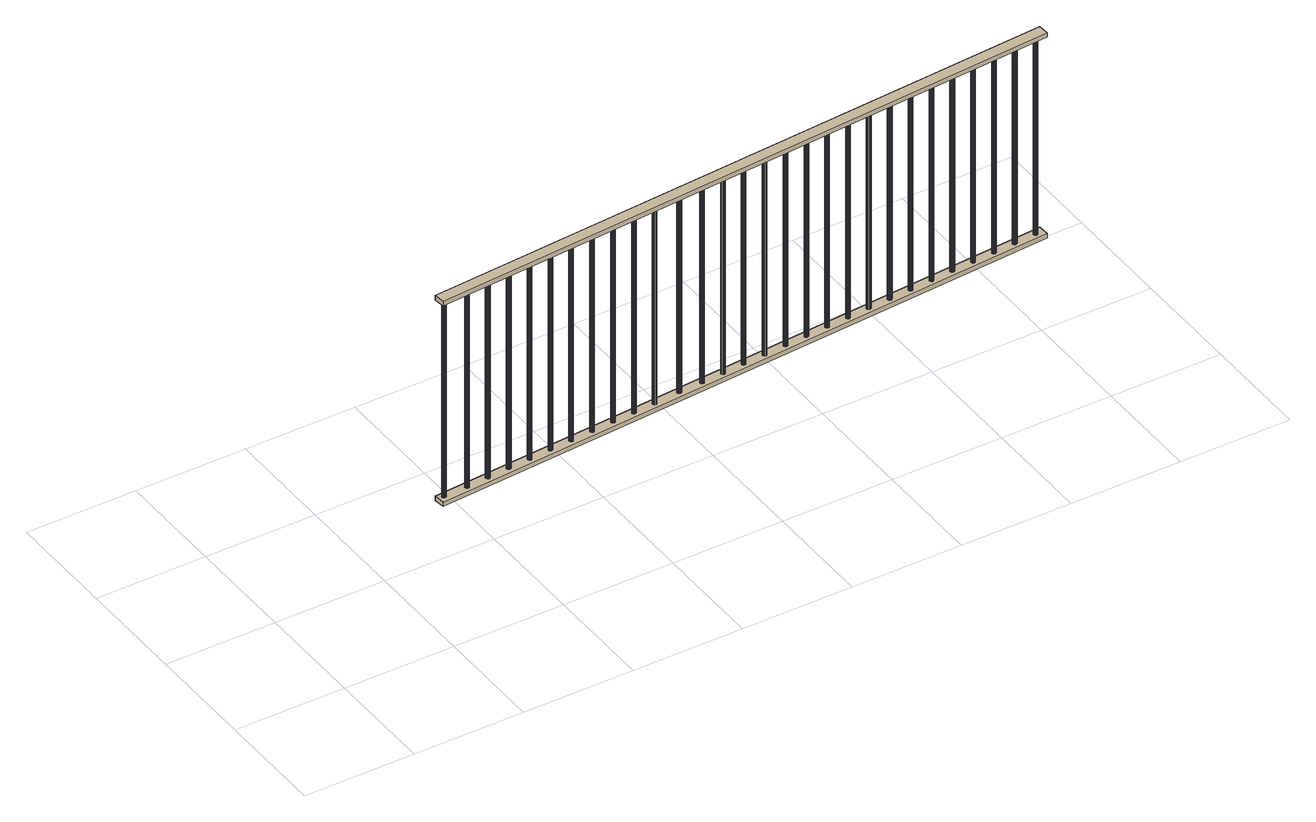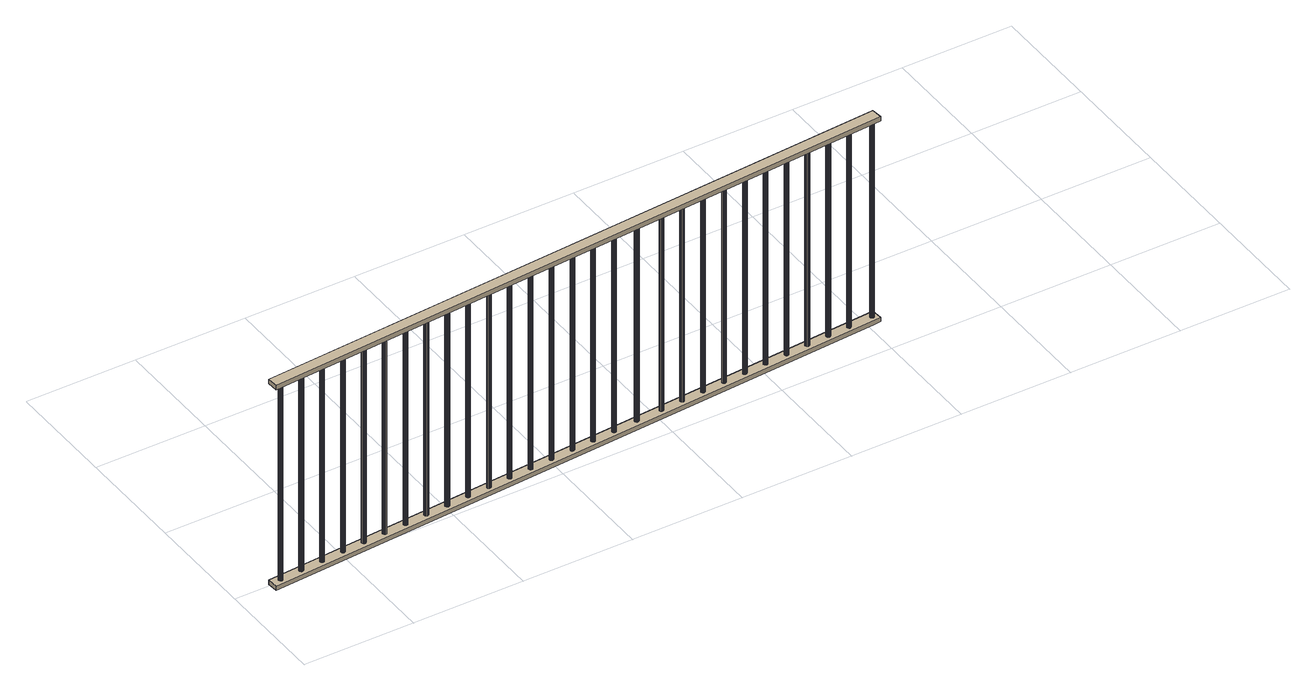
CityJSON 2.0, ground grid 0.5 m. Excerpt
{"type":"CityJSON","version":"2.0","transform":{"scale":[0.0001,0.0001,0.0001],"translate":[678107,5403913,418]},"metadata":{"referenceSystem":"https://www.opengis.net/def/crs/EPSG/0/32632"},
"CityObjects":{
"building1":{"type":"Building","attributes":{"name":"building","DataAvailable":"Sufficient","opendrive_dynamic":"false","opendrive_name":"building","opendrive_orientation":"none","opendrive_type":"BUILDING","measuredHeight":14.51},"children":["building1-1"]},
"building1-1":{"type":"BuildingInstallation","attributes":{"@cityeditor:layer":"WallSurface.LoD3","relationToConstruction":"outside"},"parents":["building1"],"geometry":[{"type":"MultiSurface","lod":"3","boundaries":[[[0,1,2,3]],[[4,5,6,7]],[[8,9,10,11]],[[12,13,14,15]],[[16,17,18,19]],[[20,21,22,23]],[[24,25,26,27]],[[28,16,19,29]],[[30,31,32,33]],[[21,34,35,22]],[[36,20,23,37]],[[38,39,40,41]],[[42,43,44,45]],[[46,47,48,49]],[[50,51,52,53]],[[31,54,55,32]],[[54,36,37,55]],[[56,57,58,59]],[[60,4,7,61]],[[62,63,64,65]],[[66,56,59,67]],[[68,66,67,69]],[[70,71,72,73]],[[74,75,76,77]],[[71,78,79,72]],[[80,81,82,83]],[[75,84,85,76]],[[86,87,88,89]],[[90,91,92,93]],[[94,95,96,97]],[[98,99,100,101]],[[95,86,89,96]],[[102,103,104,105]],[[99,106,107,100]],[[108,109,110,111]],[[112,94,97,113]],[[114,80,83,115]],[[81,108,111,82]],[[116,117,118,119]],[[78,120,121,79]],[[122,90,93,123]],[[103,124,125,104]],[[109,126,127,110]],[[128,129,130,131]],[[106,114,115,107]],[[132,133,134,135]],[[136,137,138,139]],[[84,136,139,85]],[[87,140,141,88]],[[142,143,144,145]],[[117,98,101,118]],[[120,74,77,121]],[[146,147,148,149]],[[150,112,113,151]],[[152,153,154,155]],[[91,156,157,92]],[[156,150,151,157]],[[158,159,160,161]],[[162,163,164,165,166]],[[167,168,169,170]],[[171,172,173,174]],[[153,175,176,154]],[[177,146,149,178]],[[56,57,179,180,181,182,183,184,185,186,30,31,54,36,20,21,34,187,28,16,17,188,68,66]],[[63,189,190,64]],[[143,191,192,144]],[[193,194,195,196]],[[126,197,198,127]],[[199,200,201,202]],[[203,204,205,206]],[[207,208,209,210]],[[172,142,145,173]],[[211,212,213,214]],[[197,215,216,198]],[[17,188,217,18]],[[218,219,220,221]],[[133,177,178,134]],[[215,193,196,216]],[[129,8,11,130]],[[200,132,135,201]],[[222,223,224,225]],[[226,227,228,229]],[[223,230,231,224]],[[232,233,234,235]],[[236,237,238,239]],[[230,240,241,231]],[[242,243,244,245]],[[246,247,248,249]],[[250,251,252,253]],[[254,222,225,255]],[[256,257,258,259]],[[247,260,261,248]],[[262,263,264,265]],[[266,267,268,269,270,250,251,271,272,273,274,275,276,277,278,279,280,281,282,283,284,285,286,287]],[[288,289,290,291]],[[292,293,294,295]],[[296,297,298,299]],[[300,256,259,301]],[[289,292,295,290]],[[302,303,304,305]],[[222,223,230,240,236,237,306,246,247,260,167,168,307,308,309,310,311,312,313,314,315,262,263,254]],[[316,317,318,319]],[[320,321,322,323]],[[324,325,326,327]],[[328,229,228,329,330,331,332,333,235,234,334,335,336,337,338,339,340,341,342,343,344,345,346,347]],[[275,276,348,349]],[[350,226,229,328,351]],[[352,353,354,355]],[[243,324,327,244]],[[317,320,323,318]],[[356,316,319,357]],[[321,358,359,322]],[[360,361,330,329]],[[362,363,341,340]],[[364,365,346,345]],[[358,366,367,359]],[[260,167,170,261]],[[368,369,343,342]],[[370,371,372,373]],[[374,375,376,377]],[[297,378,379,298]],[[380,381,382,336,335]],[[383,384,385,386]],[[369,387,344,343]],[[388,362,340,339]],[[389,383,386,390]],[[391,392,393,394]],[[395,396,397,398]],[[399,356,357,400]],[[384,401,402,385]],[[403,399,400,404]],[[308,309,405,406]],[[312,313,407,408]],[[307,308,406,409]],[[311,312,408,410]],[[392,411,412,393]],[[387,364,345,344]],[[413,370,373,414]],[[168,307,409,169]],[[415,403,404,416]],[[417,418,419,420]],[[421,422,423,424]],[[363,368,342,341]],[[425,426,427,428]],[[378,429,430,379]],[[315,262,265,431]],[[361,432,331,330]],[[433,434,435,436,437,438,439,440,441,442,443,444,445,446,447,448,449,450,451,452,453,454,455,456]],[[432,457,332,331]],[[237,306,458,238]],[[459,350,351,328,347]],[[457,460,333,332]],[[461,462,449,448]],[[257,288,291,258]],[[463,296,299,464]],[[263,254,255,264]],[[465,466,467,468]],[[366,389,390,367]],[[227,360,329,228]],[[309,310,469,405]],[[325,300,301,326]],[[381,470,337,336,382]],[[401,395,398,402]],[[471,472,473,474]],[[406,409,169,170,261,248,249,458,238,239,241,231,224,225,255,264,265,431,475,407,408,410,469,405]],[[427,428,372,373,414,412,393,394,397,398,402,385,386,390,367,359,322,323,318,319,357,400,404,416]],[[303,463,464,304]],[[429,242,245,430]],[[353,302,305,354]],[[476,477,478,479]],[[426,415,416,427]],[[411,413,414,412]],[[375,352,355,376]],[[396,391,394,397]],[[371,425,428,372]],[[273,274,480,481]],[[482,483,484,485,486,487,488,489,490,491,492,493,494,495,496,461,462,497,498,499,500,501,502,503]],[[420,504,505,506,507,508,423,424,509,510,511,512,513,514,515,516,517,518,519,520,521,467,468,419]],[[522,348,349,480,481,523,524,252,253,525,526,527,528,529,530,531,532,533,534,535,536,537,538,539]],[[291,258,259,301,326,327,244,245,430,379,298,299,464,304,305,354,355,376,377,478,479,294,295,290]],[[164,159,158,162,163]],[[124,122,123,125]],[[137,540,541,138]],[[51,542,543,52]],[[542,544,545,543]],[[546,547,548,549]],[[5,550,551,6]],[[552,553,554,555]],[[556,38,41,557]],[[47,546,549,48]],[[544,0,3,545]],[[25,558,559,26]],[[208,560,561,209]],[[562,563,564,565,566,567,568,569,570,571,572,573,574,575,576,577,578,579,580,581,582,583,584,585]],[[191,211,214,192]],[[43,60,61,44]],[[9,152,155,10]],[[586,587,588,589]],[[189,171,174,190]],[[558,42,45,559]],[[204,62,65,205]],[[590,591,592,593]],[[560,552,555,561]],[[594,595,596,597]],[[1,556,557,2]],[[553,203,206,554]],[[175,207,210,176]],[[550,50,53,551]],[[578,579,598,599]],[[564,565,600,601]],[[602,603,604,605]],[[577,578,599,606]],[[585,562,607,608]],[[609,610,611,612]],[[613,614,615,616]],[[582,583,617,618]],[[610,619,620,611]],[[621,594,597,622]],[[623,624,625,626]],[[627,628,629,630]],[[631,632,633,634]],[[632,635,636,633]],[[637,638,639,640]],[[562,563,641,607]],[[108,109,126,197,215,193,194,199,200,132,133,177,146,147,218,219,116,117,98,99,106,114,80,81]],[[642,643,644,645]],[[646,637,640,647]],[[648,649,650,651]],[[652,646,647,653]],[[571,572,654,655]],[[624,631,634,625]],[[656,657,658,659]],[[576,577,606,660]],[[649,652,653,650]],[[567,568,661,662]],[[584,585,608,663]],[[572,573,664,654]],[[573,574,665,664]],[[570,571,655,666]],[[628,667,668,629]],[[669,670,671,672]],[[581,582,618,673]],[[579,580,674,598]],[[580,581,673,674]],[[566,567,662,675]],[[583,584,663,617]],[[565,566,675,600]],[[667,676,677,668]],[[569,570,666,678]],[[574,575,679,665]],[[563,564,601,641]],[[568,569,678,661]],[[544,0,1,556,38,39,46,47,546,547,12,13,24,25,558,42,43,60,4,5,550,50,51,542]],[[638,680,681,639]],[[575,576,660,679]],[[682,683,684,685]],[[686,687,688,689]],[[186,30,33,690]],[[39,46,49,40]],[[691,692,693,694]],[[695,696,697,698]],[[699,586,589,700]],[[701,702,703,704]],[[13,24,27,14]],[[179,180,705,706]],[[707,708,709,710]],[[711,712,713,714]],[[715,716,717,718]],[[712,695,698,713]],[[181,182,719,720]],[[183,184,721,722]],[[683,723,724,684]],[[725,686,689,726]],[[702,699,700,703]],[[727,728,729,730]],[[185,186,690,731]],[[649,652,646,637,638,680,627,628,667,676,642,643,732,733,734,602,603,735,609,610,619,656,657,648]],[[723,736,737,724]],[[180,181,720,705]],[[696,691,694,697]],[[738,669,672,739]],[[739,672,671,740,741,742,743,626,625,634,633,636,744,622,597,596,745,746,747,748,749,750,616,615]],[[751,752,753,754]],[[635,755,744,636]],[[756,757,748,747]],[[758,711,714,759]],[[757,760,749,748]],[[692,761,762,693]],[[591,763,764,592]],[[765,766,767,768]],[[769,770,746,745]],[[771,772,773,774]],[[595,769,745,596]],[[775,758,759,776]],[[777,771,774,778]],[[772,779,780,773]],[[781,613,616,750]],[[782,783,784,785]],[[716,786,787,717]],[[788,789,741,740]],[[676,642,645,677]],[[733,734,790,791]],[[670,788,740,671]],[[792,623,626,743]],[[793,792,743,742]],[[783,794,795,784]],[[619,656,659,620]],[[734,602,605,790]],[[732,733,791,796]],[[643,732,796,644]],[[680,627,630,681]],[[789,793,742,741]],[[760,781,750,749]],[[797,765,768,798]],[[799,775,776,800]],[[735,609,612,801]],[[603,735,801,604]],[[657,648,651,658]],[[540,102,105,541]],[[219,116,119,220]],[[209,561,555,554,206,205,65,64,190,174,173,145,144,192,214,213,131,130,11,10,155,154,176,210]],[[147,218,221,148]],[[212,128,131,213]],[[194,199,202,195]],[[140,70,73,141]],[[802,803,804,805]],[[804,805,471,474]],[[614,738,739,615]],[[770,756,747,746]],[[761,777,778,762]],[[806,807,808,809]],[[786,810,811,787]],[[188,68,69,217]],[[187,28,29,812]],[[184,185,731,721]],[[687,701,704,688]],[[813,715,718,814]],[[547,12,15,548]],[[810,682,685,811]],[[736,725,726,737]],[[708,727,730,709]],[[728,813,814,729]],[[208,560,552,553,203,204,62,63,189,171,172,142,143,191,211,212,128,129,8,9,152,153,175,207]],[[57,179,706,58]],[[587,590,593,588]],[[182,183,722,719]],[[34,187,812,35]],[[779,751,754,780]],[[752,782,785,753]],[[794,797,798,795]],[[755,621,622,744]],[[763,707,710,764]],[[766,806,809,767]],[[807,799,800,808]],[[815,816,817,818]],[[819,820,821,822]],[[823,824,825,826]],[[827,828,829,830]],[[831,832,833,834]],[[832,835,836,833]],[[837,838,839,840]],[[841,842,843,844]],[[828,845,846,829]],[[838,847,848,839]],[[849,827,830,850]],[[851,852,853,854]],[[855,856,857,858]],[[847,859,860,848]],[[852,861,862,853]],[[861,863,864,862]],[[824,865,866,825]],[[867,849,850,868]],[[869,851,854,870]],[[842,815,818,843]],[[863,871,872,864]],[[873,874,875,876]],[[816,855,858,817]],[[820,841,844,821]],[[877,878,879,880]],[[881,837,840,882]],[[883,873,876,884]],[[885,886,887,888]],[[889,890,891,892]],[[893,894,895,896,897,898,899,900,901,902,903,904,905,906,907,880,879,908,909,910,911,912,913,914]],[[915,916,912,911]],[[878,917,908,879]],[[859,831,834,860]],[[918,867,868,919]],[[845,881,882,846]],[[920,889,892,921]],[[865,869,870,866]],[[874,823,826,875]],[[922,819,822,923]],[[835,922,923,836]],[[856,924,925,857]],[[924,918,919,925]],[[158,162,166,161]],[[160,159,164,165]],[[166,161,160,165]],[[926,927,905,904]],[[928,929,930,931]],[[886,932,933,887]],[[934,935,898,897]],[[916,936,913,912]],[[937,938,903,902]],[[939,940,901,900]],[[941,942,943,944,945,946,947,948,949,950,951,952,953,954,955,956,957,958,959,960,961,962,963,964]],[[965,966,893,914]],[[967,920,921,968]],[[927,969,906,905]],[[871,970,971,872]],[[972,885,888,973]],[[890,883,884,891]],[[938,926,904,903]],[[974,877,880,907]],[[929,967,968,930]],[[917,975,909,908]],[[932,928,931,933]],[[976,972,973,977]],[[970,976,977,971]],[[961,962,978,979]],[[941,942,980,981]],[[956,957,982,983]],[[984,985,986,987]],[[988,989,990,991]],[[992,993,994,995]],[[953,954,996,997]],[[960,961,979,998]],[[955,956,983,999]],[[952,953,997,1000]],[[1001,1002,1003,1004]],[[1005,1006,1007,1008]],[[975,1009,910,909]],[[1010,1011,1012,1013]],[[951,952,1000,1014]],[[1015,1016,1017,1018]],[[959,960,998,1019]],[[954,955,999,996]],[[1020,1021,1022,1023]],[[963,964,1024,1025]],[[964,941,981,1024]],[[1026,1005,1008,1027]],[[1028,939,900,899]],[[1029,1030,1031,1032,1033,1034,1035,1036,1037,1038,1039,1040,1041,1042,1043,1044,1045,1046,1047,1048,1049,1050,1051,1052]],[[1006,1053,1054,1007]],[[993,1055,1056,994]],[[1002,1057,1058,1003]],[[1059,984,987,1060]],[[1057,1061,1062,1058]],[[969,974,907,906]],[[1055,1063,1064,1056]],[[1063,988,991,1064]],[[1021,1026,1027,1022]],[[1016,1065,1066,1017]],[[1067,1068,896,895]],[[1009,915,911,910]],[[966,1069,894,893]],[[1070,1071,1072,1073,1074,1075,1076,1077,1078,1079,1080,1081,1082,1083,1084,1085,1086,1087,1088,1089,1090,1091,1092,1093]],[[989,1059,1060,990]],[[940,937,902,901]],[[1068,934,897,896]],[[935,1028,899,898]],[[1069,1067,895,894]],[[936,965,914,913]],[[1065,1020,1023,1066]],[[1053,992,995,1054]],[[1094,1095,1096,1097]],[[1098,1099,1100,1101]],[[1102,1103,1104,1105]],[[1037,1038,1106,1107]],[[1034,1035,1108,1109]],[[1110,1111,1112,1113]],[[1114,1115,1116,1117]],[[1040,1041,1118,1119]],[[1042,1043,1120,1121]],[[1099,1102,1105,1100]],[[1122,1123,1124,1125]],[[1126,1122,1125,1127]],[[1052,1029,1128,1129]],[[1130,1131,1132,1133]],[[1134,1135,1136,1137]],[[1032,1033,1138,1139]],[[946,947,1140,1141]],[[1142,1143,1144,1145]],[[1146,1147,1148,1149]],[[1041,1042,1121,1118]],[[1061,1010,1013,1062]],[[966,1069,1067,1068,934,935,1028,939,940,937,938,926,927,969,974,877,878,917,975,1009,915,916,936,965]],[[962,963,1025,978]],[[1135,1150,1151,1136]],[[942,943,1152,980]],[[958,959,1019,1153]],[[957,958,1153,982]],[[1154,1155,1156,1157]],[[948,949,1158,1159]],[[1160,1161,1162,1163]],[[950,951,1014,1164]],[[1011,1015,1018,1012]],[[947,948,1159,1140]],[[944,945,1165,1166]],[[1167,1168,1169,1170,1171,1172,1173,1174,1175,1176,1177,1178,1179,1180,1181,1182,1183,1184,1185,1186,1187,1188,1189,1190]],[[985,1001,1004,986]],[[1191,1160,1163,1192]],[[949,950,1164,1158]],[[943,944,1166,1152]],[[1123,1193,1194,1124]],[[1047,1048,1195,1196]],[[1197,1191,1192,1198]],[[1111,1142,1145,1112]],[[1155,1199,1200,1156]],[[1049,1050,1201,1202]],[[1150,1197,1198,1151]],[[945,946,1141,1165]],[[1046,1047,1196,1203]],[[1161,1204,1205,1162]],[[1199,1206,1207,1200]],[[1143,1126,1127,1144]],[[1204,1154,1157,1205]],[[1050,1051,1208,1201]],[[1048,1049,1202,1195]],[[1206,1098,1101,1207]],[[1193,1134,1137,1194]],[[1103,1110,1113,1104]],[[1035,1036,1209,1108]],[[1147,1210,1211,1148]],[[1051,1052,1129,1208]],[[1210,1212,1213,1211]],[[1039,1040,1119,1214]],[[1033,1034,1109,1138]],[[1029,1030,1215,1128]],[[1216,1114,1117,1217]],[[1031,1032,1139,1218]],[[1095,1219,1220,1096]],[[1221,1222,1223,1224]],[[1044,1045,1225,1226]],[[1131,1227,1228,1132]],[[1132,1228,1229,1230,1231,1232,1233,1234,1235,1236,1237,1217,1117,1116,1097,1096,1220,1149,1148,1211,1213,1224,1223,1133]],[[1219,1146,1149,1220]],[[1045,1046,1203,1225]],[[1030,1031,1218,1215]],[[1043,1044,1226,1120]],[[1038,1039,1214,1106]],[[1178,1179,1238,1239]],[[1240,1241,1232,1231]],[[1180,1181,1242,1243]],[[1176,1177,1244,1245]],[[1241,1246,1233,1232]],[[1247,1248,1230,1229]],[[1179,1180,1243,1238]],[[1246,1249,1234,1233]],[[1248,1240,1231,1230]],[[1184,1185,1250,1251]],[[1212,1221,1224,1213]],[[1172,1173,1252,1253]],[[1183,1184,1251,1254]],[[1036,1037,1107,1209]],[[1187,1188,1255,1256]],[[1189,1190,1257,1258]],[[1181,1182,1259,1242]],[[1260,1261,1237,1236]],[[1186,1187,1256,1262]],[[1182,1183,1254,1259]],[[1115,1094,1097,1116]],[[1185,1186,1262,1250]],[[1190,1167,1263,1257]],[[1261,1216,1217,1237]],[[1222,1130,1133,1223]],[[1085,1086,1264,1265]],[[1173,1174,1266,1252]],[[1249,1267,1235,1234]],[[1090,1091,1268,1269]],[[1079,1080,1270,1271]],[[1170,1171,1272,1273]],[[1177,1178,1239,1244]],[[1093,1070,1274,1275]],[[1070,1071,1276,1274]],[[861,863,871,970,976,972,885,886,932,928,929,967,920,889,890,883,873,874,823,824,865,869,851,852]],[[1169,1170,1273,1277]],[[1168,1169,1277,1278]],[[1188,1189,1258,1255]],[[1267,1260,1236,1235]],[[1086,1087,1279,1264]],[[1072,1073,1280,1281]],[[1227,1247,1229,1228]],[[1167,1168,1278,1263]],[[1089,1090,1269,1282]],[[1081,1082,1283,1284]],[[1088,1089,1282,1285]],[[1087,1088,1285,1279]],[[1174,1175,1286,1266]],[[1084,1085,1265,1287]],[[1092,1093,1275,1288]],[[1078,1079,1271,1289]],[[1075,1076,1290,1291]],[[1080,1081,1284,1270]],[[1171,1172,1253,1272]],[[1074,1075,1291,1292]],[[1091,1092,1288,1268]],[[1082,1083,1293,1283]],[[1175,1176,1245,1286]],[[1083,1084,1287,1293]],[[1076,1077,1294,1290]],[[1073,1074,1292,1280]],[[1077,1078,1289,1294]],[[1063,988,989,1059,984,985,1001,1002,1057,1061,1010,1011,1015,1016,1065,1020,1021,1026,1005,1006,1053,992,993,1055]],[[1071,1072,1281,1276]],[[313,314,475,407]],[[310,311,410,469]],[[314,315,431,475]],[[470,1295,338,337]],[[365,459,347,346]],[[460,232,235,333]],[[233,1296,334,234]],[[1296,380,335,334]],[[306,246,249,458]],[[282,283,534,535]],[[270,250,253,525]],[[267,268,527,528]],[[498,499,452,451]],[[276,277,522,348]],[[279,280,537,538]],[[251,271,524,252]],[[285,286,531,532]],[[274,275,349,480]],[[803,473,474,804]],[[389,383,384,401,395,396,391,392,411,413,370,371,425,426,415,403,399,356,316,317,320,321,358,366]],[[1297,1298,515,516]],[[1299,1300,513,514]],[[1301,1297,516,517]],[[281,282,535,536]],[[488,489,440,439]],[[1302,1303,518,519]],[[1304,1302,519,520]],[[466,1305,521,467]],[[1300,1306,512,513]],[[1298,1299,514,515]],[[1305,1304,520,521]],[[1303,1301,517,518]],[[491,492,443,442]],[[500,501,454,453]],[[462,497,450,449]],[[1307,1308,506,507]],[[501,502,455,454]],[[493,494,1309,445,444]],[[1310,417,420,504]],[[486,487,438,437]],[[503,482,1311,433,456]],[[1306,1312,511,512]],[[496,461,448,447]],[[494,495,446,445,1309]],[[1313,1314,509,510]],[[497,498,451,450]],[[492,493,444,443]],[[1315,1307,507,508]],[[418,465,468,419]],[[1316,1310,504,505]],[[422,1315,508,423]],[[1314,421,424,509]],[[1312,1313,510,511]],[[1308,1316,505,506]],[[489,490,441,440]],[[271,272,523,524]],[[277,278,539,522]],[[482,483,434,433,1311]],[[495,496,447,446]],[[280,281,536,537]],[[293,476,479,294]],[[269,270,525,526]],[[266,267,528,529]],[[287,266,529,530]],[[272,273,481,523]],[[499,500,453,452]],[[286,287,530,531]],[[283,284,533,534]],[[484,485,436,435]],[[490,491,442,441]],[[268,269,526,527]],[[487,488,439,438]],[[284,285,532,533]],[[477,374,377,478]],[[1295,388,339,338]],[[502,503,456,455]],[[483,484,435,434]],[[278,279,538,539]],[[485,486,437,436]],[[240,236,239,241]],[[1299,1300,1306,1312,1313,1314,421,422,1315,1307,1308,1316,1310,417,418,465,466,1305,1304,1302,1303,1301,1297,1298]],[[802,472,471,805]],[[1317,1318,1319,1320]],[[1321,1322,1323,1324]],[[1318,1325,1326,1319]],[[1327,1321,1324,1328]],[[1329,1330,1331,1332]],[[1325,1333,1334,1326]],[[1335,1336,1337,1338]],[[1336,1317,1320,1337]],[[1339,1340,1341,1342]],[[1343,1344,1345,1346]],[[1347,1335,1338,1348]],[[1349,1350,1351,1352]],[[1353,1354,1355,1356]],[[1344,1329,1332,1345]],[[1354,1339,1342,1355]],[[1357,1327,1328,1358]],[[1330,1359,1360,1331]],[[1322,1343,1346,1323]],[[1359,1361,1362,1360]],[[1350,1347,1348,1351]],[[1363,1349,1352,1364]],[[1361,1363,1364,1362]],[[1333,1353,1356,1334]],[[1340,1357,1358,1341]],[[1365,1366,1367,1368]],[[1369,1370,1371,1372]],[[1373,1374,1375,1376]],[[1377,1378,1379,1380]],[[1381,1382,1383,1384]],[[1385,1386,1387,1388]],[[1374,1377,1380,1375]],[[1389,1390,1391,1392]],[[1366,1393,1394,1367]],[[1370,1389,1392,1371]],[[1395,1396,1397,1398]],[[1390,1399,1400,1391]],[[1401,1402,1403,1404]],[[1405,1401,1404,1406]],[[1407,1395,1398,1408]],[[1396,1369,1372,1397]],[[1402,1365,1368,1403]],[[1399,1373,1376,1400]],[[1378,1405,1406,1379]],[[1382,1407,1408,1383]],[[1409,1381,1384,1410]],[[1386,1411,1412,1387]],[[1393,1385,1388,1394]],[[1411,1409,1410,1412]]]}]}
},
"vertices":[
[25930,9210,8100],[25940,9190,8100],[25940,9190,17590],[25930,9210,17590],[26000,9330,8100],[25980,9330,8100],[25980,9330,17590],[26000,9330,17590],[28010,9300,8100],[28030,9300,8100],[28030,9300,17670],[28010,9300,17670],[26090,9200,8100],[26100,9230,8100],[26100,9230,17590],[26090,9200,17590],[22990,9110,8100],[22970,9100,8100],[22970,9100,17590],[22990,9110,17590],[23090,9080,8100],[23080,9090,8100],[23080,9090,17590],[23090,9080,17590],[26100,9250,8100],[26090,9270,8100],[26090,9270,17590],[26100,9250,17590],[23010,9120,8100],[23010,9120,17590],[23100,8990,8100],[23100,9010,8100],[23100,9010,17590],[23100,8990,17590],[23060,9110,8100],[23060,9110,17590],[23100,9060,8100],[23100,9060,17590],[25970,9160,8100],[25990,9160,8100],[25990,9160,17590],[25970,9160,17590],[26070,9310,8100],[26050,9320,8100],[26050,9320,17590],[26070,9310,17590],[26020,9160,8100],[26040,9160,8100],[26040,9160,17590],[26020,9160,17590],[25940,9300,8100],[25930,9280,8100],[25930,9280,17590],[25940,9300,17590],[23110,9030,8100],[23110,9030,17590],[22930,9020,8100],[22930,9000,8100],[22930,9000,17590],[22930,9020,17590],[26030,9330,8100],[26030,9330,17590],[28000,9470,8100],[27980,9470,8100],[27980,9470,17670],[28000,9470,17670],[22930,9040,8100],[22930,9040,17590],[22940,9070,8100],[22940,9070,17590],[21930,8970,8100],[21930,8950,8100],[21930,8950,17590],[21930,8970,17590],[21960,8890,8100],[21980,8880,8100],[21980,8880,17590],[21960,8890,17590],[21940,8930,8100],[21940,8930,17590],[27090,9280,8100],[27090,9300,8100],[27090,9300,17590],[27090,9280,17590],[22000,8870,8100],[22000,8870,17590],[21970,9030,8100],[21950,9010,8100],[21950,9010,17590],[21970,9030,17590],[22100,8980,8100],[22090,9010,8100],[22090,9010,17590],[22100,8980,17590],[22010,9040,8100],[21990,9040,8100],[21990,9040,17590],[22010,9040,17590],[27010,9230,8100],[27040,9230,8100],[27040,9230,17590],[27010,9230,17590],[22090,8900,8100],[22100,8920,8100],[22100,8920,17590],[22090,8900,17590],[27060,9240,8100],[27060,9240,17590],[27100,9320,8100],[27090,9340,8100],[27090,9340,17590],[27100,9320,17590],[22040,9040,8100],[22040,9040,17590],[27070,9260,8100],[27070,9260,17590],[26970,9240,8100],[26990,9230,8100],[26990,9230,17590],[26970,9240,17590],[21950,8910,8100],[21950,8910,17590],[22110,8960,8100],[22110,8960,17590],[22110,8940,8100],[22110,8940,17590],[27080,9360,8100],[27080,9360,17590],[27970,9310,8100],[27990,9300,8100],[27990,9300,17670],[27970,9310,17670],[26940,9370,8100],[26930,9350,8100],[26930,9350,17590],[26940,9370,17590],[22030,8870,8100],[22050,8870,8100],[22050,8870,17590],[22030,8870,17590],[21940,8990,8100],[21940,8990,17590],[27920,9400,8100],[27920,9380,8100],[27920,9380,17670],[27920,9400,17670],[26920,9310,8100],[26920,9290,8100],[26920,9290,17590],[26920,9310,17590],[22060,9040,8100],[22060,9040,17590],[28050,9310,8100],[28070,9330,8100],[28070,9330,17670],[28050,9310,17670],[22080,9020,8100],[22080,9020,17590],[9460,7800,7910],[38380,9880,7910],[38380,9880,8120],[9460,7800,8120],[9420,8300,7910],[9760,8330,7910],[38350,10380,7910],[38350,10380,8120],[9420,8300,8120],[36900,10070,8100],[36900,10050,8100],[36900,10050,17590],[36900,10070,17590],[27940,9440,8100],[27930,9420,8100],[27930,9420,17670],[27940,9440,17670],[28080,9350,8100],[28080,9350,17670],[26920,9330,8100],[26920,9330,17590],[22940,8980,8100],[22960,8960,8100],[22980,8950,8100],[23000,8940,8100],[23020,8940,8100],[23050,8940,8100],[23070,8950,8100],[23080,8970,8100],[23030,9110,8100],[22950,9090,8100],[27960,9460,8100],[27960,9460,17670],[27920,9360,8100],[27920,9360,17670],[27020,9400,8100],[27000,9400,8100],[27000,9400,17590],[27020,9400,17590],[27060,9380,8100],[27060,9380,17590],[26980,9400,8100],[26960,9390,8100],[26960,9390,17590],[26980,9400,17590],[28040,9470,8100],[28020,9470,8100],[28020,9470,17670],[28040,9470,17670],[28090,9370,8100],[28090,9390,8100],[28090,9390,17670],[28090,9370,17670],[27930,9340,8100],[27950,9320,8100],[27950,9320,17670],[27930,9340,17670],[27050,9390,8100],[27050,9390,17590],[22950,9090,17590],[26930,9270,8100],[26950,9250,8100],[26950,9250,17590],[26930,9270,17590],[37070,10040,8100],[37060,10060,8100],[37060,10060,17590],[37070,10040,17590],[37900,10070,8100],[37910,10050,8100],[37910,10050,17660],[37900,10070,17660],[37050,10080,8100],[37050,10080,17590],[38030,10030,8100],[38050,10050,8100],[38050,10050,17660],[38030,10030,17660],[37020,10110,8100],[37000,10120,8100],[37000,10120,17590],[37020,10110,17590],[37040,10100,8100],[37040,10100,17590],[35980,10050,8100],[35960,10040,8100],[35960,10040,17590],[35980,10050,17590],[36950,10110,8100],[36930,10100,8100],[36930,10100,17590],[36950,10110,17590],[32980,9660,8100],[33000,9660,8100],[33000,9660,17590],[32980,9660,17590],[37070,10020,8100],[37070,10020,17590],[35900,9980,8100],[35900,9950,8100],[35900,9950,17590],[35900,9980,17590],[36920,10090,8100],[36920,10090,17590],[37050,9970,8100],[37060,9990,8100],[37060,9990,17590],[37050,9970,17590],[32900,9740,8100],[32910,9720,8100],[32920,9700,8100],[32930,9680,8100],[32950,9670,8100],[33020,9660,8100],[33040,9670,8100],[33060,9690,8100],[33070,9710,8100],[33080,9730,8100],[33080,9750,8100],[33080,9770,8100],[33060,9790,8100],[33050,9810,8100],[33030,9820,8100],[33010,9830,8100],[32990,9830,8100],[32960,9830,8100],[32940,9820,8100],[32930,9800,8100],[32910,9780,8100],[32910,9760,8100],[35900,9930,8100],[35910,9910,8100],[35910,9910,17590],[35900,9930,17590],[35930,9890,8100],[35950,9880,8100],[35950,9880,17590],[35930,9890,17590],[36060,10010,8100],[36040,10030,8100],[36040,10030,17590],[36060,10010,17590],[35910,10000,8100],[35910,10000,17590],[36070,9940,8100],[36070,9970,8100],[36070,9970,17590],[36070,9940,17590],[36980,10120,8100],[36890,10030,8100],[36900,10000,8100],[36910,9980,8100],[36920,9970,8100],[36940,9950,8100],[36970,9950,8100],[36990,9940,8100],[37010,9950,8100],[37030,9960,8100],[31990,9760,8100],[31970,9760,8100],[31970,9760,17590],[31990,9760,17590],[31950,9750,8100],[31930,9730,8100],[31930,9730,17590],[31950,9750,17590],[35930,10030,8100],[35920,10020,8100],[35920,10020,17590],[35930,10030,17590],[37890,10100,17660],[37920,10040,17660],[37940,10020,17660],[37960,10020,17660],[37990,10020,17660],[38010,10020,17660],[38060,10070,17660],[38070,10090,17660],[38070,10110,17660],[38060,10130,17660],[38050,10150,17660],[38040,10170,17660],[38020,10180,17660],[38000,10190,17660],[37970,10190,17660],[37950,10190,17660],[37930,10180,17660],[37910,10160,17660],[37900,10140,17660],[37890,10120,17660],[33080,9750,17590],[33080,9730,17590],[37890,10100,8100],[37890,10100,17590],[36050,9900,8100],[36060,9920,8100],[36060,9920,17590],[36050,9900,17590],[32010,9760,8100],[32010,9760,17590],[31920,9710,8100],[31920,9710,17590],[37920,10040,8100],[37940,10020,8100],[38020,10180,8100],[38000,10190,8100],[37910,10160,8100],[37900,10140,8100],[31910,9690,8100],[31910,9690,17590],[37970,10190,8100],[37950,10190,8100],[32070,9630,8100],[32080,9660,8100],[32080,9660,17590],[32070,9630,17590],[36010,9880,8100],[36030,9890,8100],[36030,9890,17590],[36010,9880,17590],[36020,10040,8100],[36020,10040,17590],[38070,10090,8100],[38070,10110,8100],[38070,10110,17590],[31910,9640,8100],[31920,9620,8100],[31920,9620,17590],[31910,9640,17590],[37930,10180,8100],[38040,10170,8100],[31910,9670,8100],[31910,9670,17590],[32000,9590,8100],[32020,9590,8100],[32020,9590,17590],[32000,9590,17590],[31960,9590,8100],[31980,9590,8100],[31980,9590,17590],[31960,9590,17590],[32030,9750,8100],[32030,9750,17590],[31940,9610,8100],[31940,9610,17590],[32050,9740,8100],[32050,9740,17590],[36910,9980,17590],[36900,10000,17590],[36990,9940,17590],[36970,9950,17590],[36890,10030,17590],[36940,9950,17590],[32040,9600,8100],[32040,9600,17590],[32060,9620,8100],[32060,9620,17590],[32070,9720,8100],[32070,9720,17590],[33910,9790,8100],[33920,9770,8100],[33920,9770,17590],[33910,9790,17590],[33980,9900,8100],[33960,9900,8100],[33960,9900,17590],[33980,9900,17590],[32080,9680,8100],[32080,9700,8100],[32080,9700,17590],[32080,9680,17590],[36000,10050,8100],[36000,10050,17590],[37030,9960,17590],[37960,10020,8100],[35070,9890,17670],[35070,9920,17670],[35060,9940,17670],[35040,9950,17670],[35030,9970,17670],[35000,9970,17670],[34980,9980,17670],[34960,9970,17670],[34940,9960,17670],[34920,9950,17670],[34910,9930,17670],[34900,9900,17670],[34900,9880,17670],[34900,9860,17670],[34910,9840,17670],[34930,9820,17670],[34950,9810,17670],[34970,9800,17670],[34990,9800,17670],[35020,9810,17670],[35040,9820,17670],[35050,9830,17670],[35070,9850,17670],[35070,9870,17670],[37990,10020,8100],[36980,10120,17590],[37890,10120,8100],[38010,10020,8100],[34930,9820,8100],[34950,9810,8100],[36070,9990,8100],[36070,9990,17590],[33930,9750,8100],[33950,9740,8100],[33950,9740,17590],[33930,9750,17590],[36920,9970,17590],[38060,10130,8100],[38380,9880,17800],[38380,9880,17590],[38350,10380,17590],[38350,10380,17800],[37010,9950,17590],[35970,9870,8100],[35990,9870,8100],[35990,9870,17590],[35970,9870,17590],[33070,9710,17590],[33060,9690,17590],[35070,9890,8100],[35070,9920,8100],[35060,9940,8100],[35040,9950,8100],[35030,9970,8100],[35000,9970,8100],[34980,9980,8100],[34960,9970,8100],[34940,9960,8100],[34920,9950,8100],[34910,9930,8100],[34900,9900,8100],[34900,9880,8100],[34900,9860,8100],[34910,9840,8100],[34970,9800,8100],[34990,9800,8100],[35020,9810,8100],[35040,9820,8100],[35050,9830,8100],[35070,9850,8100],[35070,9870,8100],[33900,9810,17590],[33900,9830,17590],[33910,9850,17590],[33920,9870,17590],[33940,9890,17590],[34010,9900,17590],[34030,9900,17590],[34050,9880,17590],[34060,9870,17590],[34070,9850,17590],[34080,9820,17590],[34080,9800,17590],[34070,9780,17590],[34060,9760,17590],[34040,9740,17590],[34020,9730,17590],[34000,9730,17590],[33970,9730,17590],[33080,9770,17590],[33040,9670,17590],[33020,9660,17590],[32950,9670,17590],[32930,9680,17590],[32920,9700,17590],[32910,9720,17590],[32900,9740,17590],[32910,9760,17590],[32910,9780,17590],[32930,9800,17590],[32940,9820,17590],[32960,9830,17590],[32990,9830,17590],[33010,9830,17590],[33030,9820,17590],[33050,9810,17590],[33060,9790,17590],[22070,8880,8100],[22070,8880,17590],[25920,9260,8100],[25920,9260,17590],[25920,9240,8100],[25920,9240,17590],[26060,9170,8100],[26080,9190,8100],[26080,9190,17590],[26060,9170,17590],[25960,9320,8100],[25960,9320,17590],[28080,9440,8100],[28060,9450,8100],[28060,9450,17670],[28080,9440,17670],[25950,9180,8100],[25950,9180,17590],[26080,9290,8100],[26080,9290,17590],[28090,9420,8100],[28090,9420,17670],[23930,9090,8100],[23930,9070,8100],[23940,9050,8100],[23960,9030,8100],[23980,9020,8100],[24000,9010,8100],[24020,9010,8100],[24040,9020,8100],[24060,9030,8100],[24080,9040,8100],[24090,9060,8100],[24100,9080,8100],[24100,9110,8100],[24100,9130,8100],[24090,9150,8100],[24070,9170,8100],[24050,9180,8100],[24030,9190,8100],[24010,9190,8100],[23990,9180,8100],[23970,9170,8100],[23950,9160,8100],[23940,9140,8100],[23930,9120,8100],[28960,9380,8100],[28990,9370,8100],[28990,9370,17590],[28960,9380,17590],[29010,9370,8100],[29030,9370,8100],[29030,9370,17590],[29010,9370,17590],[31070,9650,8100],[31050,9670,8100],[31050,9670,17660],[31070,9650,17660],[24030,9190,17590],[24050,9180,17590],[23960,9030,17590],[23940,9050,17590],[29940,9460,8100],[29960,9450,8100],[29960,9450,17590],[29940,9460,17590],[24070,9170,17590],[23930,9090,17590],[23930,9120,17590],[30010,9440,8100],[30030,9450,8100],[30030,9450,17590],[30010,9440,17590],[30920,9640,8100],[30910,9620,8100],[30910,9620,17660],[30920,9640,17660],[23950,9160,17590],[23970,9170,17590],[30050,9460,8100],[30050,9460,17590],[31080,9630,8100],[31080,9630,17660],[31030,9520,8100],[31050,9530,8100],[31050,9530,17660],[31030,9520,17660],[29990,9620,8100],[29970,9610,8100],[29970,9610,17590],[29990,9620,17590],[31060,9540,8100],[31080,9560,8100],[31080,9560,17660],[31060,9540,17660],[31080,9580,8100],[31080,9580,17660],[30060,9600,8100],[30040,9610,8100],[30040,9610,17590],[30060,9600,17590],[23930,9070,17590],[29920,9570,8100],[29910,9550,8100],[29910,9550,17590],[29920,9570,17590],[30070,9580,8100],[30070,9580,17590],[30090,9510,8100],[30090,9540,8100],[30090,9540,17590],[30090,9510,17590],[30080,9560,8100],[30080,9560,17590],[24090,9060,17590],[24080,9040,17590],[30070,9470,8100],[30080,9490,8100],[30080,9490,17590],[30070,9470,17590],[24090,9150,17590],[24020,9010,17590],[24000,9010,17590],[23940,9140,17590],[24100,9080,17590],[24100,9110,17590],[24060,9030,17590],[29950,9600,8100],[29950,9600,17590],[30910,9570,8100],[30920,9550,8100],[30920,9550,17660],[30910,9570,17660],[23990,9180,17590],[24010,9190,17590],[23980,9020,17590],[29930,9590,8100],[29930,9590,17590],[24040,9020,17590],[24100,9130,17590],[30020,9620,8100],[30020,9620,17590],[29000,9550,8100],[28970,9540,8100],[28970,9540,17590],[29000,9550,17590],[28920,9470,8100],[28910,9450,8100],[28910,9450,17590],[28920,9470,17590],[23080,8970,17590],[24950,9230,8100],[24930,9210,8100],[24930,9210,17590],[24950,9230,17590],[24980,9250,8100],[24960,9240,8100],[24960,9240,17590],[24980,9250,17590],[28940,9390,8100],[28940,9390,17590],[28920,9430,8100],[28930,9410,8100],[28930,9410,17590],[28920,9430,17590],[22960,8960,17590],[22940,8980,17590],[29070,9400,8100],[29080,9420,8100],[29080,9420,17590],[29070,9400,17590],[25030,9260,8100],[25010,9260,8100],[25010,9260,17590],[25030,9260,17590],[29080,9510,8100],[29060,9520,8100],[29060,9520,17590],[29080,9510,17590],[23000,8940,17590],[22980,8950,17590],[23050,8940,17590],[23020,8940,17590],[28950,9530,8100],[28950,9530,17590],[28920,9500,8100],[28920,9500,17590],[29090,9440,8100],[29090,9460,8100],[29090,9460,17590],[29090,9440,17590],[23070,8950,17590],[29910,9520,8100],[29920,9500,8100],[29930,9480,8100],[29980,9440,8100],[28940,9520,8100],[28940,9520,17590],[30910,9600,8100],[30910,9600,17660],[30940,9530,17660],[30960,9520,17660],[30980,9520,17660],[31000,9510,17660],[31080,9610,17660],[31040,9680,17660],[31010,9690,17660],[30990,9690,17660],[30970,9680,17660],[30950,9670,17660],[30930,9660,17660],[24970,9090,8100],[25000,9080,8100],[25000,9080,17590],[24970,9090,17590],[31080,9610,8100],[30990,9690,8100],[30970,9680,8100],[25050,9250,8100],[25050,9250,17590],[30950,9670,8100],[24930,9190,8100],[24930,9190,17590],[29050,9390,8100],[29050,9390,17590],[25090,9130,8100],[25100,9150,8100],[25100,9150,17590],[25090,9130,17590],[31040,9680,8100],[31010,9690,8100],[24930,9140,8100],[24940,9120,8100],[24940,9120,17590],[24930,9140,17590],[25070,9240,8100],[25070,9240,17590],[24920,9160,8100],[24920,9160,17590],[24960,9100,8100],[24960,9100,17590],[30930,9660,8100],[25020,9080,8100],[25040,9090,8100],[25040,9090,17590],[25020,9080,17590],[29040,9540,8100],[29040,9540,17590],[30940,9530,8100],[30960,9520,8100],[29930,9480,17590],[29920,9500,17590],[31000,9510,8100],[30980,9520,8100],[25060,9100,8100],[25060,9100,17590],[29910,9520,17590],[25080,9110,8100],[25080,9110,17590],[25090,9220,8100],[25090,9220,17590],[29980,9440,17590],[9460,7800,17590],[9420,8300,17590],[9420,8300,17800],[9460,7800,17800],[25100,9180,8100],[25100,9200,8100],[25100,9200,17590],[25100,9180,17590],[29020,9540,8100],[29020,9540,17590],[23030,9110,17590],[29090,9490,8100],[29090,9490,17590],[10860,8130,8100],[10860,8150,8100],[10860,8150,17590],[10860,8130,17590],[10810,8060,8100],[10830,8070,8100],[10830,8070,17590],[10810,8060,17590],[15770,8420,8100],[15790,8420,8100],[15790,8420,17590],[15770,8420,17590],[10750,8230,8100],[10730,8220,8100],[10730,8220,17590],[10750,8230,17590],[10720,8080,8100],[10740,8070,8100],[10740,8070,17590],[10720,8080,17590],[10760,8060,8100],[10760,8060,17590],[10690,8160,8100],[10690,8140,8100],[10690,8140,17590],[10690,8160,17590],[10840,8090,8100],[10860,8110,8100],[10860,8110,17590],[10840,8090,17590],[10710,8200,8100],[10710,8200,17590],[10690,8120,8100],[10690,8120,17590],[10770,8240,8100],[10770,8240,17590],[15840,8470,8100],[15850,8490,8100],[15850,8490,17590],[15840,8470,17590],[10860,8180,8100],[10850,8200,8100],[10850,8200,17590],[10860,8180,17590],[10700,8100,8100],[10700,8100,17590],[15850,8510,8100],[15850,8510,17590],[15850,8530,8100],[15850,8530,17590],[15810,8430,8100],[15810,8430,17590],[10790,8230,8100],[10790,8230,17590],[15830,8450,8100],[15830,8450,17590],[15840,8560,8100],[15840,8560,17590],[15730,8430,8100],[15750,8420,8100],[15750,8420,17590],[15730,8430,17590],[16700,8510,8100],[16720,8500,8100],[16720,8500,17670],[16700,8510,17670],[10700,8190,8100],[10700,8190,17590],[15710,8440,8100],[15710,8440,17590],[15760,8590,8100],[15730,8590,8100],[15730,8590,17590],[15760,8590,17590],[15680,8480,8100],[15690,8460,8100],[15690,8460,17590],[15680,8480,17590],[16850,8580,17670],[16840,8610,17670],[16830,8630,17670],[16820,8640,17670],[16800,8660,17670],[16780,8660,17670],[16750,8670,17670],[16730,8660,17670],[16710,8650,17670],[16690,8640,17670],[16680,8620,17670],[16670,8590,17670],[16670,8570,17670],[16680,8550,17670],[16690,8530,17670],[16740,8490,17670],[16770,8490,17670],[16790,8490,17670],[16810,8500,17670],[16830,8520,17670],[16840,8540,17670],[16850,8560,17670],[16810,8500,8100],[16830,8520,8100],[16740,8490,8100],[10810,8230,8100],[10810,8230,17590],[15680,8500,8100],[15680,8500,17590],[10780,8060,8100],[10780,8060,17590],[10830,8210,8100],[10830,8210,17590],[16670,8590,8100],[16670,8570,8100],[15700,8560,8100],[15680,8540,8100],[15680,8540,17590],[15700,8560,17590],[15710,8580,8100],[15710,8580,17590],[16800,8660,8100],[16780,8660,8100],[16840,8540,8100],[16690,8640,8100],[16680,8620,8100],[16730,8660,8100],[16710,8650,8100],[11690,8210,8100],[11690,8190,8100],[11700,8170,8100],[11720,8150,8100],[11740,8140,8100],[11760,8130,8100],[11780,8130,8100],[11800,8140,8100],[11820,8150,8100],[11840,8160,8100],[11850,8180,8100],[11860,8200,8100],[11860,8230,8100],[11860,8250,8100],[11850,8270,8100],[11830,8290,8100],[11810,8300,8100],[11790,8310,8100],[11770,8310,8100],[11740,8300,8100],[11720,8290,8100],[11710,8280,8100],[11690,8260,8100],[11690,8240,8100],[16850,8560,8100],[16850,8580,8100],[15680,8520,8100],[15680,8520,17590],[16680,8550,8100],[15820,8570,8100],[15820,8570,17590],[15780,8590,8100],[15780,8590,17590],[16690,8530,8100],[16770,8490,8100],[15800,8590,8100],[15800,8590,17590],[11710,8280,17590],[11720,8290,17590],[11690,8190,17590],[11690,8210,17590],[11810,8300,17590],[11830,8290,17590],[14730,8360,8100],[14750,8350,8100],[14750,8350,17590],[14730,8360,17590],[14680,8410,8100],[14690,8390,8100],[14690,8390,17590],[14680,8410,17590],[14700,8490,8100],[14690,8470,8100],[14690,8470,17590],[14700,8490,17590],[11860,8250,17590],[11860,8230,17590],[11740,8300,17590],[11850,8270,17590],[11860,8200,17590],[14770,8350,8100],[14790,8350,8100],[14790,8350,17590],[14770,8350,17590],[14760,8520,8100],[14740,8520,8100],[14740,8520,17590],[14760,8520,17590],[16790,8490,8100],[14850,8400,8100],[14850,8420,8100],[14850,8420,17590],[14850,8400,17590],[11850,8180,17590],[14850,8440,8100],[14850,8460,8100],[14850,8460,17590],[14850,8440,17590],[11770,8310,17590],[14820,8500,8100],[14800,8510,8100],[14800,8510,17590],[14820,8500,17590],[11690,8240,17590],[11690,8260,17590],[14780,8520,8100],[14780,8520,17590],[16750,8670,8100],[13680,8360,8100],[13690,8330,8100],[13700,8310,8100],[13710,8300,8100],[13730,8280,8100],[13750,8280,8100],[13770,8270,8100],[13800,8280,8100],[13820,8290,8100],[13840,8310,8100],[13850,8320,8100],[13850,8350,8100],[13860,8370,8100],[13850,8390,8100],[13840,8410,8100],[13830,8430,8100],[13810,8440,8100],[13790,8450,8100],[13760,8450,8100],[13740,8450,8100],[13720,8440,8100],[13700,8420,8100],[13690,8400,8100],[13680,8380,8100],[14720,8510,8100],[14720,8510,17590],[14680,8450,8100],[14680,8450,17590],[14820,8360,8100],[14820,8360,17590],[14710,8370,8100],[14710,8370,17590],[14830,8380,8100],[14830,8380,17590],[14680,8430,8100],[14680,8430,17590],[14840,8480,8100],[14840,8480,17590],[16830,8630,8100],[16820,8640,8100],[16840,8610,8100],[12680,8280,8100],[12690,8260,8100],[12700,8240,8100],[12710,8220,8100],[12730,8210,8100],[12750,8200,8100],[12780,8200,8100],[12800,8210,8100],[12820,8220,8100],[12840,8230,8100],[12850,8250,8100],[12860,8270,8100],[12860,8300,8100],[12850,8320,8100],[12840,8340,8100],[12830,8360,8100],[12810,8370,8100],[12790,8380,8100],[12760,8380,8100],[12740,8370,8100],[12720,8360,8100],[12700,8350,8100],[12690,8330,8100],[12680,8310,8100],[19830,8840,8100],[19810,8860,8100],[19810,8860,17660],[19830,8840,17660],[17720,8570,8100],[17740,8560,8100],[17740,8560,17590],[17720,8570,17590],[17760,8560,8100],[17790,8570,8100],[17790,8570,17590],[17760,8560,17590],[13840,8310,17590],[13820,8290,17590],[13770,8270,17590],[13750,8280,17590],[17810,8580,8100],[17820,8590,8100],[17820,8590,17590],[17810,8580,17590],[19840,8800,8100],[19840,8820,8100],[19840,8820,17660],[19840,8800,17660],[13860,8370,17590],[13850,8350,17590],[13840,8410,17590],[13850,8390,17590],[17840,8680,8100],[17830,8700,8100],[17830,8700,17590],[17840,8680,17590],[17850,8660,8100],[17850,8660,17590],[13680,8360,17590],[13680,8380,17590],[19670,8810,8100],[19670,8790,8100],[19670,8790,17660],[19670,8810,17660],[17800,8730,8100],[17770,8740,8100],[17770,8740,17590],[17800,8730,17590],[13730,8280,17590],[13710,8300,17590],[11780,8130,17590],[11760,8130,17590],[17840,8610,8100],[17840,8630,8100],[17840,8630,17590],[17840,8610,17590],[19770,8880,8100],[19750,8880,8100],[19750,8880,17660],[19770,8880,17660],[17750,8740,8100],[17750,8740,17590],[11700,8170,17590],[11790,8310,17590],[17670,8640,8100],[17680,8620,8100],[17680,8620,17590],[17670,8640,17590],[11820,8150,17590],[11800,8140,17590],[17690,8710,8100],[17680,8690,8100],[17680,8690,17590],[17690,8710,17590],[11840,8160,17590],[11740,8140,17590],[11720,8150,17590],[18840,8730,8100],[18840,8750,8100],[18830,8770,8100],[18810,8790,8100],[18790,8800,8100],[18770,8810,8100],[18750,8810,8100],[18730,8800,8100],[18710,8790,8100],[18690,8780,8100],[18680,8760,8100],[18670,8740,8100],[18670,8710,8100],[18670,8690,8100],[18680,8670,8100],[18700,8650,8100],[18720,8640,8100],[18740,8630,8100],[18760,8630,8100],[18780,8640,8100],[18810,8650,8100],[18820,8660,8100],[18830,8680,8100],[18840,8700,8100],[17710,8720,8100],[17710,8720,17590],[17820,8720,8100],[17820,8720,17590],[13740,8450,17590],[13760,8450,17590],[17730,8730,8100],[17730,8730,17590],[17690,8600,8100],[17690,8600,17590],[13700,8420,17590],[13720,8440,17590],[13790,8450,17590],[17670,8670,8100],[17670,8670,17590],[17700,8580,8100],[17700,8580,17590],[13690,8400,17590],[13800,8280,17590],[19720,8880,8100],[19720,8880,17660],[19700,8870,8100],[19700,8870,17660],[13850,8320,17590],[13690,8330,17590],[19840,8780,8100],[19840,8780,17660],[13700,8310,17590],[19790,8870,8100],[19790,8870,17660],[19690,8850,8100],[19670,8830,8100],[19670,8830,17660],[19690,8850,17660],[13810,8440,17590],[13830,8430,17590],[19670,8760,8100],[19670,8760,17660],[19680,8740,17660],[19700,8730,17660],[19710,8710,17660],[19740,8710,17660],[19760,8710,17660],[19780,8710,17660],[19800,8720,17660],[19820,8740,17660],[19830,8750,17660],[18670,8710,17590],[18670,8740,17590],[19710,8710,8100],[19740,8710,8100],[18680,8670,17590],[18670,8690,17590],[18680,8760,17590],[18690,8780,17590],[19760,8710,8100],[19680,8740,8100],[19700,8730,8100],[19780,8710,8100],[18760,8630,17590],[18740,8630,17590],[18750,8810,17590],[18770,8810,17590],[18720,8640,17590],[18820,8660,17590],[18810,8650,17590],[18840,8700,17590],[18830,8680,17590],[18700,8650,17590],[19820,8740,8100],[19830,8750,8100],[18780,8640,17590],[18840,8730,17590],[12810,8370,17590],[12830,8360,17590],[18730,8800,17590],[19800,8720,8100],[12700,8350,17590],[12720,8360,17590],[12850,8250,17590],[12840,8230,17590],[18790,8800,17590],[18810,8790,17590],[12680,8280,17590],[12680,8310,17590],[12690,8260,17590],[18830,8770,17590],[18840,8750,17590],[12790,8380,17590],[12710,8220,17590],[12700,8240,17590],[12740,8370,17590],[12860,8300,17590],[12860,8270,17590],[12760,8380,17590],[18710,8790,17590],[12840,8340,17590],[12690,8330,17590],[12820,8220,17590],[12780,8200,17590],[12750,8200,17590],[12730,8210,17590],[12850,8320,17590],[12800,8210,17590],[38050,10150,8100],[38060,10070,8100],[34070,9780,8100],[34080,9800,8100],[34080,9820,8100],[34070,9850,8100],[34060,9760,8100],[34020,9730,8100],[34040,9740,8100],[34000,9730,8100],[33970,9730,8100],[34060,9870,8100],[33920,9870,8100],[33910,9850,8100],[34900,9880,17590],[33900,9810,8100],[35070,9890,17590],[34050,9880,8100],[34030,9900,8100],[34010,9900,8100],[33940,9890,8100],[33900,9830,8100],[9680,8010,8100],[9700,8000,8100],[9700,8000,17590],[9680,8010,17590],[9750,8160,8100],[9730,8170,8100],[9730,8170,17590],[9750,8160,17590],[9720,8010,8100],[9720,8010,17590],[9770,8140,8100],[9770,8140,17590],[9660,8180,8100],[9640,8170,8100],[9640,8170,17590],[9660,8180,17590],[9740,8020,8100],[9740,8020,17590],[9640,8030,8100],[9650,8010,8100],[9650,8010,17590],[9640,8030,17590],[9780,8080,8100],[9780,8100,8100],[9780,8100,17590],[9780,8080,17590],[9710,8180,8100],[9690,8180,8100],[9690,8180,17590],[9710,8180,17590],[9620,8040,8100],[9620,8040,17590],[9600,8090,8100],[9610,8060,8100],[9610,8060,17590],[9600,8090,17590],[9760,8030,8100],[9770,8050,8100],[9770,8050,17590],[9760,8030,17590],[9780,8120,8100],[9780,8120,17590],[9630,8150,8100],[9630,8150,17590],[9610,8130,8100],[9610,8130,17590],[9610,8110,8100],[9610,8110,17590],[20900,8960,8130],[20880,8950,8130],[20880,8950,17620],[20900,8960,17620],[20960,8790,8130],[20980,8800,8130],[20980,8800,17620],[20960,8790,17620],[21020,8880,8130],[21010,8910,8130],[21010,8910,17620],[21020,8880,17620],[21000,8930,8130],[20990,8940,8130],[20990,8940,17620],[21000,8930,17620],[20860,8830,8130],[20870,8810,8130],[20870,8810,17620],[20860,8830,17620],[20850,8920,8130],[20840,8890,8130],[20840,8890,17620],[20850,8920,17620],[21000,8820,8130],[21010,8840,8130],[21010,8840,17620],[21000,8820,17620],[20860,8940,8130],[20860,8940,17620],[20910,8790,8130],[20940,8790,8130],[20940,8790,17620],[20910,8790,17620],[21020,8860,8130],[21020,8860,17620],[20950,8960,8130],[20920,8970,8130],[20920,8970,17620],[20950,8960,17620],[20970,8960,8130],[20970,8960,17620],[20890,8800,8130],[20890,8800,17620],[20850,8850,8130],[20850,8850,17620],[20840,8870,8130],[20840,8870,17620]
]}
